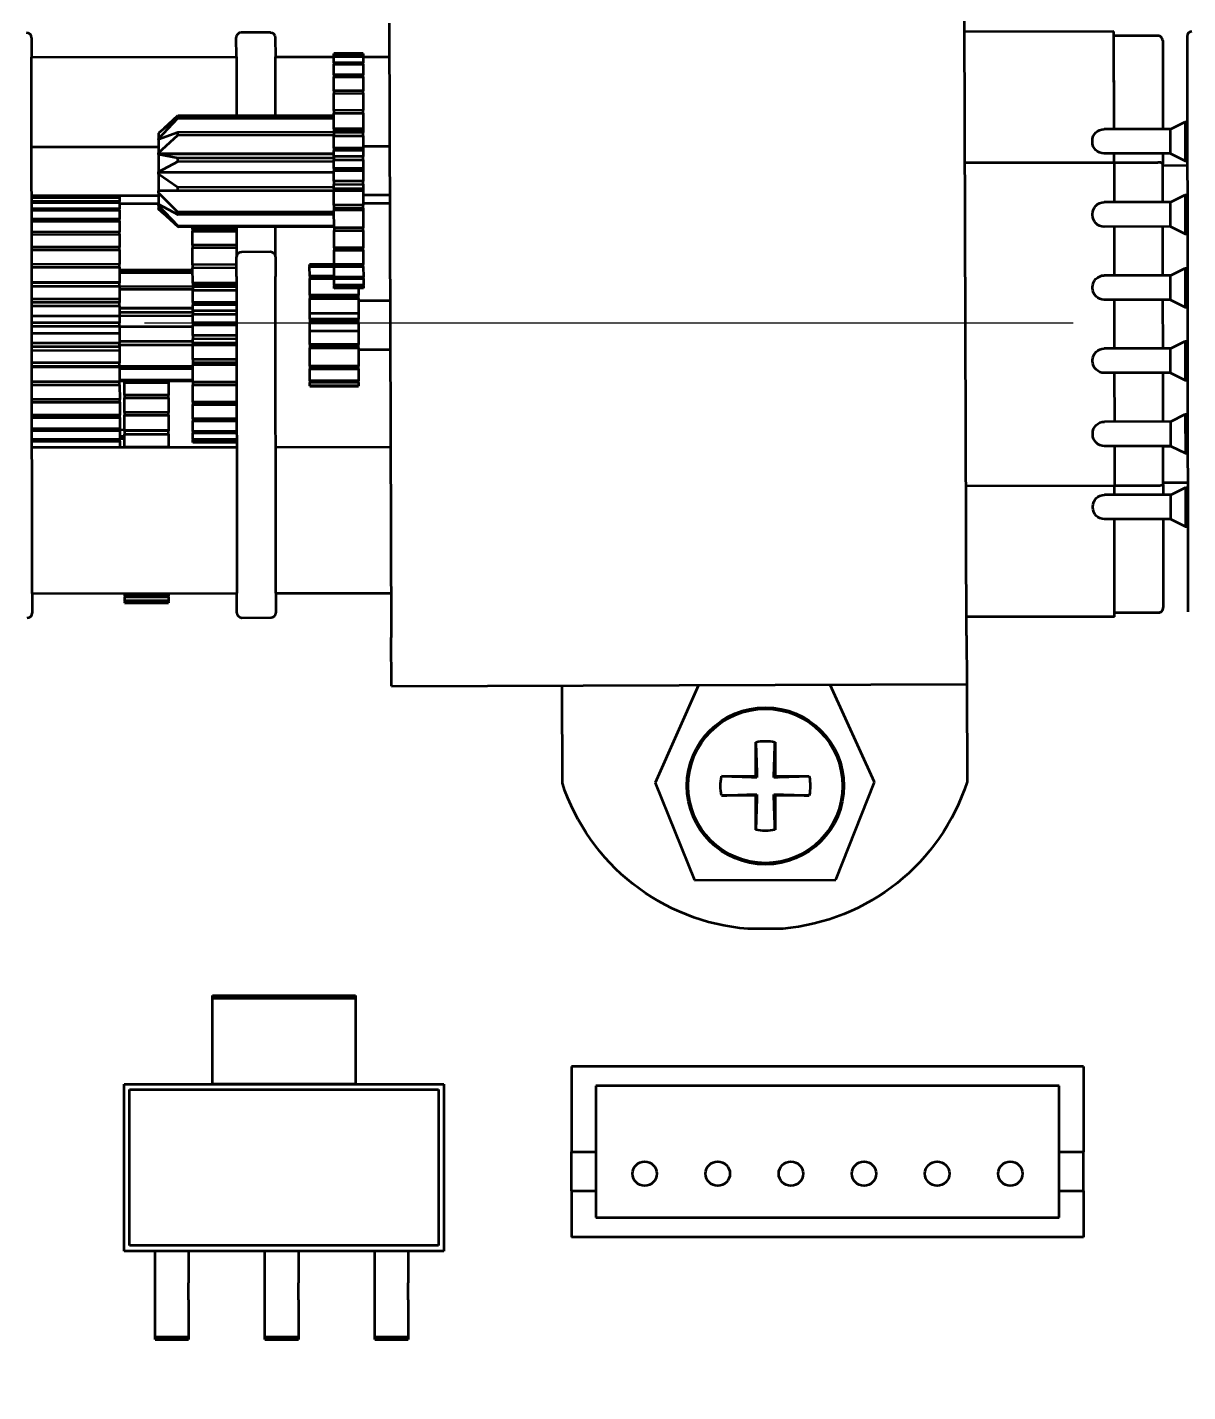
# Model space of a CAD drawing. Header units: millimetres. Extents: x -3633 to 871, y -630 to 261.
# Drawn here: x -885.94 to -862.14, y -479.02 to -451.04 of the extents above; entities that cross this region are included whole.
import ezdxf

# ---------------------------------------------------------------- set-up
doc = ezdxf.new("R2010")
doc.units = ezdxf.units.MM
doc.linetypes.add('CENTER2', pattern=[28.575, 19.05, -3.175, 3.175, -3.175])
for name, color, linetype, lineweight in [('Sheet', 7, 'Continuous', 30), ('Размерные линии', 7, 'Continuous', 15), ('Сплошная толстая основная', 7, 'Continuous', 70), ('Сплошная тонкая', 7, 'Continuous', 20), ('Штриховка', 7, 'Continuous', 9)]:
    doc.layers.add(name, color=color, linetype=linetype, lineweight=lineweight)
doc.styles.add('Main', font='isocpeur.ttf', dxfattribs={"height": 3})
doc.dimstyles.new('ISO-25', dxfattribs={"dimtxt": 3, "dimasz": 4, "dimexe": 1.25, "dimexo": 0.625, "dimtad": 1, "dimtoh": 1, "dimtxsty": 'Main', "dimcen": 2.5, "dimadec": 0, "dimazin": 0, "dimtfac": 1, "dimtmove": 0, "dimatfit": 3, "dimfxl": 1, "dimarcsym": 0})

# ---------------------------------------------------------------- blocks, each defined once
blk = doc.blocks.new('*D117')
at = {"layer": 'Defpoints', "color": 0, "transparency": 16777216}
for p in [(-796.987, -373.953), (-909.987, -457.098), (-796.987, -457.098)]:
    blk.add_point(p, dxfattribs=at)
at = {"layer": 'Размерные линии', "color": 0, "lineweight": -2, "transparency": 16777216}
for p, q in [((-909.987, -456.473), (-909.987, -372.703)), ((-796.987, -456.473), (-796.987, -372.703)), ((-905.987, -373.953), (-800.987, -373.953))]:
    blk.add_line(p, q, dxfattribs=at)
at = {"layer": 'Размерные линии', "color": 0, "transparency": 16777216}
for points in [[(-905.987, -373.286), (-905.987, -374.62), (-909.987, -373.953)], [(-800.987, -373.286), (-800.987, -374.62), (-796.987, -373.953)]]:
    blk.add_solid(points, dxfattribs=at)
at = {"layer": 'Размерные линии', "color": 0, "transparency": 16777216, "insert": (-853.015, -371.828), "char_height": 3, "attachment_point": 5, "style": 'Main'}
blk.add_mtext('%%C116{\\H0.7x;\\S*^ ;}', dxfattribs=at)
blk = doc.blocks.new('*D118')
at = {"layer": 'Defpoints', "color": 0, "transparency": 16777216}
for p in [(-855.113, -461.014), (-868.818, -505.039)]:
    blk.add_point(p, dxfattribs=at)
at = {"layer": 'Размерные линии', "color": 0, "lineweight": -2, "transparency": 16777216}
for p, q in [((-855.113, -461.014), (-868.818, -505.039)), ((-872.849, -517.989), (-870.007, -508.858)), ((-879.876, -517.989), (-872.849, -517.989))]:
    blk.add_line(p, q, dxfattribs=at)
at = {"layer": 'Размерные линии', "color": 0, "transparency": 16777216}
blk.add_solid([(-870.644, -508.66), (-869.371, -509.057), (-868.818, -505.039)], dxfattribs=at)
at = {"layer": 'Размерные линии', "color": 0, "transparency": 16777216, "insert": (-876.876, -515.864), "char_height": 3, "attachment_point": 5, "style": 'Main'}
blk.add_mtext('R50', dxfattribs=at)
blk = doc.blocks.new('*D119')
at = {"layer": 'Defpoints', "color": 0, "transparency": 16777216}
for p in [(-798.487, -381.737), (-908.487, -457.098), (-798.487, -457.098)]:
    blk.add_point(p, dxfattribs=at)
at = {"layer": 'Размерные линии', "color": 0, "lineweight": -2, "transparency": 16777216}
for p, q in [((-908.487, -456.473), (-908.487, -380.487)), ((-798.487, -456.473), (-798.487, -380.487)), ((-904.487, -381.737), (-802.487, -381.737))]:
    blk.add_line(p, q, dxfattribs=at)
at = {"layer": 'Размерные линии', "color": 0, "transparency": 16777216}
for points in [[(-904.487, -381.07), (-904.487, -382.404), (-908.487, -381.737)], [(-802.487, -381.07), (-802.487, -382.404), (-798.487, -381.737)]]:
    blk.add_solid(points, dxfattribs=at)
at = {"layer": 'Размерные линии', "color": 0, "transparency": 16777216, "insert": (-852.743, -379.612), "char_height": 3, "attachment_point": 5, "style": 'Main'}
blk.add_mtext('%%C112{\\A1;\\H0.7x;\\S*^ ;}', dxfattribs=at)
blk = doc.blocks.new('*D129')
at = {"layer": 'Defpoints', "color": 0, "transparency": 16777216}
for p in [(-903.587, -457.098), (-853.487, -457.098), (-916.299, -473.929), (-888.913, -492.525)]:
    blk.add_point(p, dxfattribs=at)
at = {"layer": 'Размерные линии', "color": 0, "lineweight": -2, "transparency": 16777216}
for p, q in [((-904.212, -457.098), (-919.765, -457.098)), ((-889.355, -492.966), (-900.353, -503.964))]:
    blk.add_line(p, q, dxfattribs=at)
blk.add_arc((-853.487, -457.098), 65.029, 183.52489, 221.47511, dxfattribs=at)
at = {"layer": 'Размерные линии', "color": 0, "transparency": 16777216}
for points in [[(-919.059, -461.116), (-917.726, -461.075), (-918.515, -457.098)], [(-901.723, -499.709), (-902.695, -500.623), (-899.469, -503.08)]]:
    blk.add_solid(points, dxfattribs=at)
at = {"layer": 'Размерные линии', "color": 0, "transparency": 16777216, "insert": (-911.602, -481.17), "char_height": 3, "attachment_point": 5, "rotation": 292.5, "style": 'Main'}
blk.add_mtext('45°', dxfattribs=at)

msp = doc.modelspace()

# ---------------------------------------------------------------- hatches: boundary and pattern name
at = {"layer": 'Штриховка'}
h = msp.add_hatch(dxfattribs=at)
h.set_pattern_fill('ANSI37', color=256, scale=0.5, angle=450)
h.set_pattern_definition([(135, (594.5746, -391.137), (-1.122532, -1.122532), []), (225, (594.5746, -391.137), (1.122532, -1.122532), [])])
h.paths.add_polyline_path([(-796.987, -457.098, 1), (-909.987, -457.098, 1)])
h.paths.add_polyline_path([(-908.487, -457.098, -1), (-798.487, -457.098, -1)], flags=16)

# ---------------------------------------------------------------- linework, layer by layer
at = {"layer": 'Sheet', "lineweight": 35, "ltscale": 1.31579}
for p, q in [((-878.518, -450.95), (-878.477, -463.55)), ((-866.677, -463.512), (-866.718, -450.912)), ((-885.855, -451.251), (-885.854, -451.651)), ((-881.654, -451.646), (-881.655, -451.246)), ((-880.955, -451.145), (-881.555, -451.146)), ((-880.855, -451.245), (-880.854, -451.645)), ((-863.655, -451.126), (-866.718, -451.129)), ((-863.653, -453.126), (-863.655, -451.126)), ((-862.755, -451.209), (-863.655, -451.21)), ((-863.653, -453.126), (-863.655, -451.21)), ((-862.655, -451.31), (-862.653, -453.125)), ((-862.155, -451.224), (-862.142, -463.024)), ((-885.854, -451.651), (-881.654, -451.646)), ((-885.842, -462.651), (-885.854, -451.651)), ((-881.654, -451.646), (-881.653, -452.847)), ((-880.854, -451.645), (-879.654, -451.644)), ((-880.853, -452.846), (-880.854, -451.645)), ((-879.654, -451.576), (-879.654, -451.579)), ((-879.054, -451.576), (-879.654, -451.576)), ((-879.654, -451.579), (-879.054, -451.578)), ((-879.654, -451.619), (-879.654, -451.579)), ((-879.654, -451.619), (-879.654, -451.636)), ((-879.054, -451.619), (-879.654, -451.619)), ((-879.654, -451.636), (-879.054, -451.635)), ((-879.654, -451.766), (-879.654, -451.636)), ((-879.054, -451.578), (-879.054, -451.576)), ((-879.054, -451.578), (-879.054, -451.619)), ((-879.054, -451.635), (-879.054, -451.619)), ((-879.054, -451.635), (-879.054, -451.765)), ((-879.054, -451.643), (-878.516, -451.643)), ((-879.054, -451.765), (-879.654, -451.766)), ((-879.654, -451.766), (-879.654, -451.796)), ((-879.654, -451.796), (-879.054, -451.795)), ((-879.654, -452.009), (-879.654, -451.796)), ((-879.054, -451.795), (-879.054, -451.765)), ((-879.054, -451.795), (-879.054, -452.009)), ((-879.654, -452.009), (-879.654, -452.052)), ((-879.054, -452.009), (-879.654, -452.009)), ((-879.654, -452.052), (-879.054, -452.051)), ((-879.654, -452.339), (-879.654, -452.052)), ((-879.054, -452.051), (-879.054, -452.009)), ((-879.054, -452.051), (-879.054, -452.339)), ((-879.654, -452.339), (-879.654, -452.392)), ((-879.054, -452.339), (-879.654, -452.339)), ((-879.654, -452.392), (-879.054, -452.391)), ((-879.653, -452.741), (-879.654, -452.392)), ((-879.054, -452.391), (-879.054, -452.339)), ((-879.054, -452.391), (-879.053, -452.74)), ((-879.053, -452.74), (-879.653, -452.741)), ((-879.653, -452.741), (-879.653, -452.801)), ((-879.053, -452.801), (-879.053, -452.74)), ((-882.853, -452.879), (-883.253, -453.205)), ((-883.252, -453.328), (-882.853, -452.902)), ((-883.134, -453.108), (-882.853, -452.849)), ((-882.853, -452.849), (-879.653, -452.845)), ((-879.653, -452.875), (-882.853, -452.879)), ((-882.853, -452.902), (-882.853, -452.879)), ((-882.853, -452.902), (-879.653, -452.898)), ((-879.653, -453.122), (-879.653, -452.801)), ((-879.653, -452.801), (-879.053, -452.801)), ((-879.053, -452.801), (-879.053, -453.122)), ((-862.497, -453.125), (-862.197, -452.974)), ((-862.197, -452.974), (-862.196, -453.774)), ((-862.197, -452.974), (-862.153, -452.974)), ((-883.253, -453.205), (-883.252, -453.328)), ((-882.853, -453.194), (-883.252, -453.34)), ((-883.252, -453.615), (-882.853, -453.246)), ((-883.252, -453.34), (-883.252, -453.328)), ((-879.653, -453.19), (-882.853, -453.194)), ((-882.853, -453.246), (-882.853, -453.194)), ((-882.853, -453.246), (-879.653, -453.243)), ((-879.653, -453.122), (-879.653, -453.165)), ((-879.053, -453.122), (-879.653, -453.122)), ((-879.653, -453.197), (-879.653, -453.165)), ((-879.053, -453.165), (-879.653, -453.165)), ((-879.053, -453.196), (-879.653, -453.197)), ((-879.653, -453.197), (-879.653, -453.262)), ((-879.652, -453.516), (-879.653, -453.262)), ((-879.653, -453.262), (-879.053, -453.262)), ((-879.053, -453.122), (-879.053, -453.165)), ((-879.053, -453.165), (-879.053, -453.196)), ((-879.053, -453.262), (-879.053, -453.196)), ((-879.053, -453.262), (-879.052, -453.516)), ((-862.497, -453.125), (-863.857, -453.126)), ((-862.497, -453.625), (-862.497, -453.125)), ((-885.852, -453.49), (-883.252, -453.488)), ((-883.252, -453.34), (-883.252, -453.615)), ((-879.652, -453.516), (-879.652, -453.562)), ((-879.052, -453.516), (-879.652, -453.516)), ((-879.652, -453.687), (-879.652, -453.562)), ((-879.052, -453.562), (-879.652, -453.562)), ((-878.51, -453.482), (-879.052, -453.483)), ((-879.052, -453.516), (-879.052, -453.562)), ((-879.052, -453.562), (-879.052, -453.686)), ((-864.097, -453.386), (-864.097, -453.366)), ((-883.252, -453.635), (-883.252, -453.615)), ((-879.652, -453.631), (-883.252, -453.635)), ((-883.252, -453.635), (-883.252, -453.64)), ((-879.652, -453.636), (-883.252, -453.64)), ((-883.252, -453.648), (-883.252, -453.64)), ((-882.852, -453.721), (-883.252, -453.648)), ((-883.252, -453.648), (-883.252, -454.002)), ((-883.252, -454.002), (-882.852, -453.789)), ((-879.652, -453.718), (-882.852, -453.721)), ((-882.852, -453.789), (-882.852, -453.721)), ((-882.852, -453.789), (-879.652, -453.785)), ((-879.052, -453.686), (-879.652, -453.687)), ((-879.652, -453.687), (-879.652, -453.755)), ((-879.652, -453.931), (-879.652, -453.755)), ((-879.652, -453.755), (-879.052, -453.755)), ((-879.052, -453.755), (-879.052, -453.686)), ((-879.052, -453.755), (-879.052, -453.93)), ((-866.709, -453.813), (-863.652, -453.809)), ((-862.497, -453.625), (-863.857, -453.626)), ((-863.652, -453.809), (-863.652, -453.626)), ((-863.652, -453.809), (-863.652, -453.626)), ((-863.652, -453.809), (-862.752, -453.808)), ((-863.652, -453.809), (-863.651, -454.626)), ((-863.652, -453.809), (-863.651, -454.626)), ((-862.652, -453.625), (-862.652, -453.838)), ((-862.651, -454.625), (-862.652, -453.838)), ((-862.152, -453.874), (-862.652, -453.875)), ((-862.497, -453.625), (-862.196, -453.774)), ((-862.196, -453.774), (-862.152, -453.774)), ((-883.252, -454.014), (-883.252, -454.002)), ((-879.652, -454.01), (-883.252, -454.014)), ((-883.252, -454.014), (-883.252, -454.019)), ((-879.652, -454.015), (-883.252, -454.019)), ((-883.252, -454.047), (-883.252, -454.019)), ((-882.851, -454.32), (-883.252, -454.047)), ((-883.252, -454.047), (-883.251, -454.385)), ((-879.052, -453.93), (-879.652, -453.931)), ((-879.652, -453.931), (-879.652, -453.978)), ((-879.651, -454.19), (-879.652, -453.978)), ((-879.052, -453.978), (-879.652, -453.978)), ((-879.052, -453.93), (-879.052, -453.978)), ((-879.052, -453.978), (-879.051, -454.19)), ((-883.251, -454.385), (-882.851, -454.385)), ((-883.251, -454.385), (-883.251, -454.39)), ((-879.651, -454.386), (-883.251, -454.39)), ((-883.251, -454.43), (-883.251, -454.39)), ((-882.851, -454.83), (-883.251, -454.43)), ((-883.251, -454.43), (-883.251, -454.662)), ((-879.651, -454.317), (-882.851, -454.32)), ((-882.851, -454.385), (-882.851, -454.32)), ((-882.851, -454.385), (-879.651, -454.381)), ((-879.651, -454.19), (-879.651, -454.258)), ((-879.051, -454.19), (-879.651, -454.19)), ((-879.651, -454.258), (-879.051, -454.257)), ((-879.651, -454.348), (-879.651, -454.258)), ((-879.051, -454.347), (-879.651, -454.348)), ((-879.651, -454.348), (-879.651, -454.394)), ((-879.051, -454.393), (-879.651, -454.394)), ((-879.651, -454.684), (-879.651, -454.394)), ((-879.051, -454.257), (-879.051, -454.19)), ((-879.051, -454.257), (-879.051, -454.347)), ((-879.051, -454.347), (-879.051, -454.393)), ((-879.051, -454.393), (-879.051, -454.684)), ((-885.851, -454.49), (-883.251, -454.488)), ((-885.851, -454.496), (-884.051, -454.494)), ((-884.051, -454.52), (-885.851, -454.522)), ((-885.851, -454.531), (-884.051, -454.529)), ((-884.051, -454.609), (-885.851, -454.611)), ((-885.851, -454.631), (-884.051, -454.629)), ((-884.051, -454.494), (-884.051, -454.52)), ((-884.051, -454.529), (-884.051, -454.52)), ((-884.051, -454.529), (-884.051, -454.609)), ((-884.051, -454.629), (-884.051, -454.609)), ((-884.051, -454.629), (-884.051, -454.76)), ((-884.051, -454.649), (-883.251, -454.648)), ((-883.251, -454.662), (-882.851, -454.874)), ((-883.251, -454.695), (-883.251, -454.662)), ((-882.85, -455.114), (-883.251, -454.695)), ((-883.251, -454.695), (-883.251, -454.757)), ((-879.651, -454.684), (-879.651, -454.749)), ((-879.051, -454.684), (-879.651, -454.684)), ((-878.507, -454.482), (-879.051, -454.483)), ((-879.051, -454.643), (-878.506, -454.643)), ((-879.051, -454.748), (-879.051, -454.684)), ((-862.495, -454.625), (-863.855, -454.626)), ((-862.495, -454.625), (-862.196, -454.474)), ((-862.495, -455.125), (-862.495, -454.625)), ((-862.196, -454.474), (-862.195, -455.274)), ((-862.196, -454.474), (-862.151, -454.474)), ((-884.051, -454.76), (-885.851, -454.762)), ((-885.851, -454.792), (-884.051, -454.79)), ((-884.051, -454.971), (-885.851, -454.973)), ((-885.851, -455.012), (-884.051, -455.01)), ((-884.051, -454.79), (-884.051, -454.76)), ((-884.051, -454.79), (-884.051, -454.971)), ((-884.051, -455.01), (-884.051, -454.971)), ((-884.051, -455.01), (-884.05, -455.235)), ((-883.251, -454.757), (-882.85, -455.126)), ((-883.251, -454.77), (-883.251, -454.757)), ((-883.132, -454.867), (-883.251, -454.77)), ((-879.651, -454.826), (-882.851, -454.83)), ((-882.851, -454.874), (-882.851, -454.83)), ((-882.851, -454.874), (-879.651, -454.87)), ((-879.651, -454.749), (-879.051, -454.748)), ((-879.651, -454.749), (-879.651, -454.792)), ((-879.051, -454.791), (-879.651, -454.792)), ((-879.65, -455.148), (-879.651, -454.792)), ((-879.051, -454.748), (-879.051, -454.791)), ((-879.051, -454.791), (-879.05, -455.147)), ((-864.095, -454.886), (-864.095, -454.866)), ((-884.05, -455.235), (-885.85, -455.237)), ((-885.85, -455.285), (-884.05, -455.283)), ((-884.05, -455.283), (-884.05, -455.235)), ((-884.05, -455.283), (-884.05, -455.546)), ((-879.65, -455.11), (-882.85, -455.114)), ((-882.85, -455.126), (-882.85, -455.114)), ((-882.85, -455.126), (-879.65, -455.122)), ((-882.55, -455.175), (-882.55, -455.125)), ((-881.65, -455.174), (-882.55, -455.175)), ((-882.55, -455.175), (-882.55, -455.217)), ((-882.55, -455.217), (-881.65, -455.216)), ((-882.55, -455.505), (-882.55, -455.217)), ((-881.65, -455.124), (-881.65, -455.174)), ((-881.65, -455.174), (-881.65, -455.216)), ((-881.65, -455.216), (-881.65, -455.504)), ((-880.85, -455.145), (-880.85, -455.123)), ((-880.85, -455.745), (-880.85, -455.145)), ((-879.05, -455.147), (-879.65, -455.148)), ((-879.65, -455.148), (-879.65, -455.206)), ((-879.65, -455.206), (-879.05, -455.205)), ((-879.65, -455.561), (-879.65, -455.206)), ((-879.05, -455.205), (-879.05, -455.147)), ((-879.05, -455.205), (-879.05, -455.56)), ((-862.495, -455.125), (-863.855, -455.126)), ((-863.65, -455.126), (-863.649, -456.126)), ((-863.65, -455.126), (-863.649, -456.126)), ((-862.649, -456.125), (-862.65, -455.125)), ((-862.495, -455.125), (-862.195, -455.274)), ((-862.195, -455.274), (-862.15, -455.274)), ((-884.05, -455.546), (-885.85, -455.548)), ((-884.05, -455.601), (-884.05, -455.546)), ((-881.65, -455.504), (-882.55, -455.505)), ((-882.55, -455.505), (-882.55, -455.557)), ((-882.55, -455.557), (-881.65, -455.556)), ((-882.55, -455.906), (-882.55, -455.557)), ((-881.65, -455.504), (-881.65, -455.556)), ((-881.65, -455.556), (-881.65, -455.746)), ((-879.05, -455.56), (-879.65, -455.561)), ((-879.65, -455.561), (-879.65, -455.61)), ((-879.05, -455.609), (-879.05, -455.56)), ((-885.85, -455.603), (-884.05, -455.601)), ((-884.05, -455.601), (-884.05, -455.897)), ((-881.649, -456.146), (-881.65, -455.746)), ((-880.95, -455.645), (-881.55, -455.646)), ((-880.85, -455.745), (-880.849, -456.145)), ((-879.65, -455.61), (-879.05, -455.609)), ((-879.65, -455.905), (-879.65, -455.61)), ((-879.05, -455.609), (-879.05, -455.904)), ((-884.05, -455.897), (-885.85, -455.899)), ((-885.85, -455.96), (-884.05, -455.958)), ((-884.05, -455.958), (-884.05, -455.897)), ((-884.05, -455.958), (-884.049, -456.272)), ((-884.049, -456.012), (-882.549, -456.011)), ((-882.549, -456.041), (-884.049, -456.042)), ((-884.049, -456.066), (-882.549, -456.064)), ((-881.65, -455.905), (-882.55, -455.906)), ((-882.55, -455.906), (-882.55, -455.967)), ((-882.55, -455.967), (-881.65, -455.966)), ((-882.549, -456.288), (-882.55, -455.967)), ((-880.15, -455.902), (-880.15, -455.909)), ((-879.65, -455.902), (-880.15, -455.902)), ((-880.15, -455.921), (-880.15, -455.909)), ((-880.15, -455.909), (-879.65, -455.909)), ((-880.15, -455.921), (-880.15, -455.933)), ((-880.15, -455.921), (-879.65, -455.921)), ((-879.65, -455.932), (-880.15, -455.933)), ((-880.15, -455.933), (-880.15, -455.945)), ((-880.149, -456.142), (-880.15, -455.945)), ((-880.15, -455.945), (-879.65, -455.945)), ((-879.05, -455.904), (-879.65, -455.905)), ((-879.65, -455.905), (-879.65, -455.943)), ((-879.65, -455.943), (-879.05, -455.942)), ((-879.649, -456.164), (-879.65, -455.943)), ((-879.05, -455.942), (-879.05, -455.904)), ((-879.05, -455.942), (-879.049, -456.164)), ((-862.494, -456.125), (-863.854, -456.126)), ((-862.494, -456.125), (-862.194, -455.974)), ((-862.493, -456.625), (-862.494, -456.125)), ((-862.194, -455.974), (-862.193, -456.774)), ((-862.194, -455.974), (-862.149, -455.974)), ((-884.049, -456.272), (-885.849, -456.274)), ((-884.049, -456.279), (-885.849, -456.281)), ((-885.849, -456.346), (-884.049, -456.344)), ((-884.049, -456.272), (-884.049, -456.279)), ((-884.049, -456.344), (-884.049, -456.279)), ((-884.049, -456.344), (-884.049, -456.61)), ((-882.549, -456.356), (-884.049, -456.357)), ((-884.049, -456.41), (-882.549, -456.408)), ((-881.649, -456.287), (-882.549, -456.288)), ((-882.549, -456.288), (-882.549, -456.331)), ((-881.649, -456.33), (-882.549, -456.331)), ((-882.549, -456.362), (-882.549, -456.331)), ((-881.649, -456.361), (-882.549, -456.362)), ((-882.549, -456.362), (-882.549, -456.428)), ((-881.649, -456.146), (-881.642, -462.646)), ((-880.842, -462.645), (-880.849, -456.145)), ((-880.149, -456.142), (-880.149, -456.143)), ((-879.649, -456.142), (-880.149, -456.142)), ((-880.149, -456.143), (-880.149, -456.173)), ((-880.149, -456.143), (-879.649, -456.143)), ((-879.649, -456.172), (-880.149, -456.173)), ((-880.149, -456.173), (-880.149, -456.189)), ((-880.149, -456.189), (-879.649, -456.188)), ((-880.149, -456.531), (-880.149, -456.189)), ((-879.649, -456.164), (-879.649, -456.19)), ((-879.049, -456.164), (-879.649, -456.164)), ((-879.649, -456.19), (-879.049, -456.189)), ((-879.649, -456.329), (-879.649, -456.19)), ((-879.049, -456.328), (-879.649, -456.329)), ((-879.649, -456.329), (-879.649, -456.341)), ((-879.649, -456.341), (-879.049, -456.34)), ((-879.649, -456.391), (-879.649, -456.341)), ((-879.049, -456.39), (-879.649, -456.391)), ((-879.149, -456.39), (-879.149, -456.53)), ((-879.049, -456.189), (-879.049, -456.164)), ((-879.049, -456.189), (-879.049, -456.328)), ((-879.049, -456.34), (-879.049, -456.328)), ((-879.049, -456.34), (-879.049, -456.39)), ((-864.093, -456.386), (-864.093, -456.366)), ((-884.049, -456.61), (-885.849, -456.612)), ((-884.049, -456.682), (-885.849, -456.684)), ((-884.049, -456.61), (-884.049, -456.682)), ((-884.049, -456.75), (-884.049, -456.682)), ((-882.549, -456.428), (-881.649, -456.427)), ((-882.549, -456.682), (-882.549, -456.428)), ((-881.649, -456.681), (-882.549, -456.682)), ((-882.549, -456.682), (-882.549, -456.728)), ((-879.149, -456.53), (-880.149, -456.531)), ((-880.149, -456.531), (-880.149, -456.538)), ((-880.149, -456.538), (-879.149, -456.537)), ((-880.149, -456.538), (-880.149, -456.581)), ((-879.149, -456.58), (-880.149, -456.581)), ((-880.149, -456.581), (-880.149, -456.597)), ((-880.149, -456.597), (-879.149, -456.596)), ((-880.148, -456.91), (-880.149, -456.597)), ((-879.149, -456.537), (-879.149, -456.53)), ((-879.149, -456.58), (-879.149, -456.537)), ((-879.149, -456.596), (-879.149, -456.58)), ((-879.149, -456.596), (-879.148, -456.909)), ((-879.149, -456.643), (-878.5, -456.643)), ((-862.493, -456.625), (-863.853, -456.626)), ((-863.649, -456.626), (-863.648, -457.626)), ((-863.649, -456.626), (-863.648, -457.626)), ((-862.648, -457.625), (-862.649, -456.625)), ((-862.493, -456.625), (-862.193, -456.774)), ((-885.849, -456.752), (-884.049, -456.75)), ((-884.048, -456.961), (-885.848, -456.963)), ((-884.049, -456.75), (-884.048, -456.961)), ((-882.549, -456.797), (-884.049, -456.799)), ((-882.549, -456.802), (-884.049, -456.804)), ((-882.548, -456.883), (-884.048, -456.885)), ((-884.048, -456.952), (-882.548, -456.951)), ((-884.048, -456.961), (-884.048, -457.097)), ((-881.649, -456.727), (-882.549, -456.728)), ((-882.549, -456.853), (-882.549, -456.728)), ((-881.649, -456.852), (-882.549, -456.853)), ((-882.549, -456.853), (-882.548, -456.921)), ((-882.548, -456.921), (-881.648, -456.92)), ((-882.548, -457.097), (-882.548, -456.921)), ((-879.148, -456.909), (-880.148, -456.91)), ((-880.148, -457.025), (-880.148, -456.91)), ((-879.148, -456.909), (-879.148, -457.024)), ((-862.193, -456.774), (-862.149, -456.774)), ((-884.048, -457.097), (-885.848, -457.099)), ((-885.848, -457.167), (-884.048, -457.165)), ((-884.048, -457.165), (-884.048, -457.097)), ((-884.048, -457.165), (-884.048, -457.317)), ((-882.548, -457.175), (-884.048, -457.177)), ((-882.548, -457.181), (-884.048, -457.183)), ((-881.648, -457.096), (-882.548, -457.097)), ((-882.548, -457.097), (-882.548, -457.144)), ((-881.648, -457.143), (-882.548, -457.144)), ((-882.548, -457.356), (-882.548, -457.144)), ((-879.148, -457.024), (-880.148, -457.025)), ((-880.148, -457.025), (-880.148, -457.038)), ((-880.148, -457.038), (-879.148, -457.037)), ((-880.148, -457.038), (-880.148, -457.086)), ((-879.148, -457.085), (-880.148, -457.086)), ((-880.148, -457.086), (-880.148, -457.101)), ((-880.148, -457.101), (-879.148, -457.099)), ((-880.148, -457.272), (-880.148, -457.101)), ((-879.148, -457.037), (-879.148, -457.024)), ((-879.148, -457.085), (-879.148, -457.037)), ((-879.148, -457.099), (-879.148, -457.085)), ((-879.148, -457.099), (-879.148, -457.271)), ((-884.048, -457.317), (-885.848, -457.319)), ((-884.048, -457.513), (-885.848, -457.515)), ((-884.048, -457.317), (-884.048, -457.513)), ((-882.548, -457.482), (-884.048, -457.484)), ((-884.048, -457.581), (-884.048, -457.513)), ((-881.648, -457.355), (-882.548, -457.356)), ((-882.548, -457.356), (-882.548, -457.424)), ((-882.548, -457.424), (-881.648, -457.423)), ((-882.548, -457.513), (-882.548, -457.424)), ((-881.648, -457.512), (-882.548, -457.513)), ((-882.548, -457.513), (-882.548, -457.56)), ((-879.148, -457.271), (-880.148, -457.272)), ((-880.148, -457.541), (-880.148, -457.272)), ((-879.148, -457.271), (-879.148, -457.54)), ((-862.492, -457.625), (-862.192, -457.474)), ((-862.192, -457.474), (-862.191, -458.274)), ((-862.192, -457.474), (-862.148, -457.474)), ((-885.848, -457.583), (-884.048, -457.581)), ((-884.048, -457.669), (-885.848, -457.671)), ((-884.048, -457.548), (-882.548, -457.547)), ((-882.548, -457.551), (-884.048, -457.553)), ((-884.048, -457.581), (-884.048, -457.669)), ((-884.048, -457.669), (-884.047, -457.92)), ((-881.648, -457.559), (-882.548, -457.56)), ((-882.547, -457.85), (-882.548, -457.56)), ((-879.148, -457.54), (-880.148, -457.541)), ((-880.148, -457.541), (-880.148, -457.556)), ((-880.148, -457.556), (-879.148, -457.555)), ((-880.148, -457.556), (-880.148, -457.602)), ((-879.148, -457.601), (-880.148, -457.602)), ((-880.148, -457.602), (-880.148, -457.611)), ((-880.148, -457.611), (-879.148, -457.61)), ((-880.147, -457.987), (-880.148, -457.611)), ((-879.148, -457.555), (-879.148, -457.54)), ((-879.148, -457.601), (-879.148, -457.555)), ((-879.148, -457.61), (-879.148, -457.601)), ((-879.148, -457.61), (-879.147, -457.986)), ((-879.148, -457.643), (-878.496, -457.643)), ((-862.492, -457.625), (-863.852, -457.626)), ((-862.492, -458.125), (-862.492, -457.625)), ((-884.047, -457.92), (-885.847, -457.922)), ((-885.847, -457.987), (-884.047, -457.985)), ((-884.047, -458.008), (-885.847, -458.01)), ((-884.047, -457.985), (-884.047, -457.92)), ((-884.047, -457.985), (-884.047, -458.008)), ((-882.547, -457.992), (-884.047, -457.994)), ((-884.047, -458.008), (-884.047, -458.308)), ((-884.047, -458.038), (-882.547, -458.036)), ((-881.647, -457.849), (-882.547, -457.85)), ((-882.547, -457.85), (-882.547, -457.914)), ((-882.547, -457.914), (-881.647, -457.913)), ((-882.547, -457.914), (-882.547, -457.958)), ((-881.647, -457.957), (-882.547, -457.958)), ((-882.547, -458.314), (-882.547, -457.958)), ((-879.147, -457.986), (-880.147, -457.987)), ((-880.147, -457.987), (-880.147, -458.004)), ((-880.147, -458.004), (-879.147, -458.002)), ((-880.147, -458.004), (-880.147, -458.038)), ((-879.147, -458.037), (-880.147, -458.038)), ((-880.147, -458.038), (-880.147, -458.041)), ((-880.147, -458.041), (-879.147, -458.04)), ((-880.147, -458.288), (-880.147, -458.041)), ((-879.147, -458.002), (-879.147, -457.986)), ((-879.147, -458.037), (-879.147, -458.002)), ((-879.147, -458.04), (-879.147, -458.037)), ((-879.147, -458.04), (-879.147, -458.287)), ((-864.092, -457.886), (-864.092, -457.866)), ((-884.047, -458.308), (-885.847, -458.31)), ((-885.847, -458.372), (-884.047, -458.37)), ((-882.547, -458.276), (-884.047, -458.277)), ((-884.047, -458.289), (-882.547, -458.288)), ((-884.047, -458.37), (-884.047, -458.308)), ((-884.047, -458.37), (-884.046, -458.668)), ((-883.947, -458.289), (-883.947, -458.32)), ((-883.947, -458.32), (-883.047, -458.319)), ((-883.947, -458.584), (-883.947, -458.32)), ((-883.047, -458.319), (-883.047, -458.288)), ((-883.047, -458.319), (-883.047, -458.583)), ((-881.647, -458.313), (-882.547, -458.314)), ((-882.547, -458.314), (-882.547, -458.372)), ((-882.547, -458.372), (-881.647, -458.371)), ((-879.147, -458.287), (-880.147, -458.288)), ((-880.147, -458.288), (-880.147, -458.302)), ((-880.147, -458.302), (-879.147, -458.301)), ((-880.147, -458.302), (-880.147, -458.32)), ((-879.147, -458.319), (-880.147, -458.32)), ((-880.147, -458.391), (-880.147, -458.32)), ((-879.147, -458.301), (-879.147, -458.287)), ((-879.147, -458.319), (-879.147, -458.301)), ((-879.147, -458.319), (-879.147, -458.39)), ((-862.492, -458.125), (-863.851, -458.126)), ((-863.647, -458.126), (-863.646, -459.126)), ((-863.647, -458.126), (-863.646, -459.126)), ((-862.646, -459.125), (-862.647, -458.125)), ((-862.492, -458.125), (-862.191, -458.274)), ((-862.191, -458.274), (-862.147, -458.274)), ((-883.047, -458.583), (-883.947, -458.584)), ((-883.947, -458.584), (-883.947, -458.639)), ((-883.947, -458.639), (-883.047, -458.638)), ((-883.946, -458.935), (-883.947, -458.639)), ((-883.047, -458.638), (-883.047, -458.583)), ((-883.047, -458.638), (-883.046, -458.934)), ((-882.546, -458.726), (-882.547, -458.372)), ((-879.147, -458.39), (-880.147, -458.391)), ((-880.147, -458.391), (-880.147, -458.4)), ((-880.147, -458.4), (-879.147, -458.399)), ((-879.147, -458.399), (-879.147, -458.39)), ((-884.046, -458.668), (-885.846, -458.67)), ((-885.846, -458.726), (-884.046, -458.724)), ((-884.046, -458.724), (-884.046, -458.668)), ((-884.046, -458.724), (-884.046, -458.99)), ((-881.646, -458.725), (-882.546, -458.726)), ((-882.546, -458.726), (-882.546, -458.776)), ((-882.546, -458.776), (-881.646, -458.775)), ((-882.546, -459.07), (-882.546, -458.776)), ((-884.046, -458.99), (-885.846, -458.992)), ((-885.846, -459.042), (-884.046, -459.039)), ((-884.046, -459.039), (-884.046, -458.99)), ((-884.046, -459.039), (-884.046, -459.267)), ((-883.046, -458.934), (-883.946, -458.935)), ((-883.946, -458.935), (-883.946, -458.995)), ((-883.946, -458.995), (-883.046, -458.994)), ((-883.946, -459.309), (-883.946, -458.995)), ((-883.046, -458.994), (-883.046, -458.934)), ((-883.046, -458.994), (-883.046, -459.308)), ((-881.646, -459.069), (-882.546, -459.07)), ((-882.546, -459.07), (-882.546, -459.108)), ((-882.546, -459.108), (-881.646, -459.107)), ((-882.546, -459.33), (-882.546, -459.108)), ((-862.49, -459.125), (-863.85, -459.126)), ((-862.49, -459.125), (-862.191, -458.974)), ((-862.49, -459.625), (-862.49, -459.125)), ((-862.191, -458.974), (-862.19, -459.774)), ((-862.191, -458.974), (-862.146, -458.974)), ((-884.046, -459.267), (-885.846, -459.269)), ((-885.846, -459.311), (-884.046, -459.308)), ((-884.046, -459.308), (-884.046, -459.267)), ((-884.046, -459.29), (-883.946, -459.289)), ((-884.046, -459.308), (-884.046, -459.492)), ((-883.946, -459.429), (-884.046, -459.429)), ((-884.046, -459.468), (-883.946, -459.468)), ((-883.046, -459.308), (-883.946, -459.309)), ((-883.946, -459.317), (-883.946, -459.309)), ((-883.046, -459.316), (-883.946, -459.317)), ((-883.946, -459.317), (-883.946, -459.381)), ((-883.946, -459.381), (-883.046, -459.38)), ((-883.945, -459.647), (-883.946, -459.381)), ((-883.046, -459.308), (-883.046, -459.316)), ((-883.046, -459.38), (-883.046, -459.316)), ((-883.046, -459.38), (-883.045, -459.646)), ((-881.646, -459.329), (-882.546, -459.33)), ((-882.546, -459.33), (-882.546, -459.356)), ((-882.546, -459.356), (-881.646, -459.355)), ((-882.546, -459.494), (-882.546, -459.356)), ((-864.09, -459.386), (-864.09, -459.366)), ((-884.046, -459.492), (-885.846, -459.494)), ((-885.846, -459.526), (-884.046, -459.524)), ((-885.845, -459.651), (-881.645, -459.646)), ((-884.046, -459.524), (-884.046, -459.492)), ((-884.046, -459.524), (-884.045, -459.649)), ((-883.045, -459.646), (-883.945, -459.647)), ((-883.945, -459.649), (-883.945, -459.647)), ((-883.045, -459.646), (-883.045, -459.648)), ((-881.646, -459.493), (-882.546, -459.494)), ((-882.546, -459.494), (-882.546, -459.506)), ((-882.546, -459.506), (-881.646, -459.505)), ((-882.545, -459.556), (-882.546, -459.506)), ((-881.645, -459.555), (-882.545, -459.556)), ((-880.845, -459.645), (-878.49, -459.643)), ((-862.49, -459.625), (-863.85, -459.626)), ((-863.645, -459.626), (-863.644, -460.443)), ((-863.645, -459.626), (-863.644, -460.443)), ((-862.645, -460.411), (-862.645, -459.625)), ((-862.645, -459.625), (-862.49, -459.625)), ((-862.49, -459.625), (-862.19, -459.774)), ((-862.19, -459.774), (-862.145, -459.774)), ((-863.644, -460.443), (-866.687, -460.446)), ((-862.744, -460.442), (-863.644, -460.443)), ((-863.644, -460.626), (-863.644, -460.443)), ((-863.644, -460.626), (-863.644, -460.443)), ((-862.645, -460.375), (-862.145, -460.374)), ((-862.645, -460.411), (-862.644, -460.625)), ((-862.489, -460.625), (-862.189, -460.474)), ((-862.189, -460.474), (-862.188, -461.274)), ((-862.189, -460.474), (-862.144, -460.474)), ((-864.088, -460.886), (-864.088, -460.866)), ((-862.489, -460.625), (-863.849, -460.626)), ((-862.488, -461.125), (-862.489, -460.625)), ((-862.488, -461.125), (-863.848, -461.126)), ((-863.642, -463.042), (-863.644, -461.126)), ((-863.641, -463.126), (-863.644, -461.126)), ((-862.644, -461.125), (-862.642, -462.939)), ((-862.488, -461.125), (-862.188, -461.274)), ((-862.188, -461.274), (-862.144, -461.274)), ((-885.842, -462.651), (-881.642, -462.646)), ((-885.842, -462.651), (-885.842, -463.051)), ((-883.942, -462.697), (-883.942, -462.649)), ((-883.042, -462.696), (-883.942, -462.697)), ((-883.942, -462.697), (-883.942, -462.719)), ((-883.942, -462.719), (-883.042, -462.718)), ((-883.942, -462.803), (-883.942, -462.719)), ((-883.042, -462.802), (-883.942, -462.803)), ((-883.942, -462.803), (-883.942, -462.814)), ((-883.942, -462.814), (-883.042, -462.813)), ((-883.942, -462.844), (-883.942, -462.814)), ((-883.042, -462.843), (-883.942, -462.844)), ((-883.942, -462.844), (-883.942, -462.845)), ((-883.942, -462.845), (-883.042, -462.844)), ((-883.042, -462.648), (-883.042, -462.696)), ((-883.042, -462.718), (-883.042, -462.696)), ((-883.042, -462.718), (-883.042, -462.802)), ((-883.042, -462.813), (-883.042, -462.802)), ((-883.042, -462.813), (-883.042, -462.843)), ((-883.042, -462.844), (-883.042, -462.843)), ((-881.642, -463.046), (-881.642, -462.646)), ((-880.842, -462.645), (-878.48, -462.643)), ((-880.842, -462.645), (-880.842, -463.045)), ((-863.641, -463.126), (-866.678, -463.129)), ((-863.642, -463.042), (-862.742, -463.041)), ((-881.541, -463.146), (-880.941, -463.145)), ((-878.474, -464.55), (-878.477, -463.55)), ((-866.677, -463.512), (-866.674, -464.512)), ((-878.474, -464.55), (-866.674, -464.512)), ((-868.567, -466.518), (-869.474, -464.521)), ((-866.674, -464.512), (-866.667, -466.512)), ((-874.967, -466.539), (-874.974, -464.539)), ((-872.174, -464.53), (-873.067, -466.533)), ((-871, -466.399), (-871, -465.697)), ((-870.606, -465.697), (-870.606, -466.399)), ((-871.702, -466.399), (-871, -466.399)), ((-871, -466.399), (-870.977, -466.423)), ((-870.63, -466.423), (-870.606, -466.399)), ((-870.606, -466.399), (-869.904, -466.399)), ((-873.067, -466.533), (-872.26, -468.53)), ((-869.361, -468.521), (-868.567, -466.518)), ((-871, -466.793), (-871.702, -466.793)), ((-870.977, -466.769), (-871, -466.793)), ((-871, -467.495), (-871, -466.793)), ((-870.606, -466.793), (-870.63, -466.769)), ((-870.606, -466.793), (-870.606, -467.495)), ((-869.904, -466.793), (-870.606, -466.793)), ((-872.26, -468.53), (-869.361, -468.521)), ((-870.448, -469.524), (-871.166, -469.526)), ((-874.78, -472.348), (-874.78, -474.098)), ((-864.28, -472.348), (-874.78, -472.348)), ((-864.28, -472.348), (-864.28, -474.098)), ((-874.28, -472.748), (-874.28, -474.098)), ((-864.78, -472.748), (-874.28, -472.748)), ((-864.78, -474.098), (-864.78, -472.748)), ((-874.78, -474.898), (-874.78, -474.098)), ((-874.78, -474.098), (-874.28, -474.098)), ((-874.28, -474.098), (-874.28, -474.898)), ((-864.78, -474.898), (-864.78, -474.098)), ((-864.78, -474.098), (-864.28, -474.098)), ((-864.28, -474.898), (-864.28, -474.098)), ((-874.78, -474.898), (-874.28, -474.898)), ((-874.78, -474.898), (-874.78, -475.848)), ((-874.28, -474.898), (-874.28, -475.448)), ((-864.78, -475.448), (-864.78, -474.898)), ((-864.78, -474.898), (-864.28, -474.898)), ((-864.28, -474.898), (-864.28, -475.848)), ((-874.28, -475.448), (-864.78, -475.448)), ((-864.28, -475.848), (-874.78, -475.848))]:
    msp.add_line(p, q, dxfattribs=at)
at = {"layer": 'Sheet', "color": 0, "linetype": 'Continuous', "lineweight": 35}
for p, q in [((-882.145, -471.392), (-882.145, -470.897)), ((-882.145, -470.897), (-879.208, -470.897)), ((-882.145, -470.948), (-879.208, -470.948)), ((-879.208, -470.897), (-879.208, -471.392)), ((-882.145, -471.678), (-882.145, -471.392)), ((-879.208, -471.392), (-879.208, -471.678)), ((-882.145, -471.707), (-882.145, -471.678)), ((-882.145, -472.061), (-882.145, -471.707)), ((-879.208, -471.678), (-879.208, -471.707)), ((-879.208, -471.707), (-879.208, -472.061)), ((-882.145, -472.71), (-882.145, -472.061)), ((-879.208, -472.061), (-879.208, -472.71)), ((-883.956, -472.71), (-882.145, -472.71)), ((-883.956, -476.136), (-883.956, -472.71)), ((-883.843, -476.023), (-883.843, -472.823)), ((-883.843, -472.823), (-877.509, -472.823)), ((-879.208, -472.71), (-882.145, -472.71)), ((-882.145, -472.71), (-879.208, -472.71)), ((-879.208, -472.71), (-877.396, -472.71)), ((-877.509, -472.823), (-877.509, -476.023)), ((-877.396, -472.71), (-877.396, -476.136)), ((-883.319, -476.136), (-883.956, -476.136)), ((-877.509, -476.023), (-883.843, -476.023)), ((-883.319, -476.785), (-883.319, -476.136)), ((-882.634, -476.136), (-883.319, -476.136)), ((-882.634, -476.136), (-883.319, -476.136)), ((-882.634, -476.136, 0), (-882.634, -476.785)), ((-881.068, -476.136), (-882.634, -476.136)), ((-881.068, -476.785), (-881.068, -476.136, 0)), ((-880.382, -476.136), (-881.068, -476.136)), ((-880.382, -476.136), (-881.068, -476.136)), ((-880.382, -476.136), (-880.382, -476.785)), ((-878.816, -476.136), (-880.382, -476.136)), ((-878.816, -476.785), (-878.816, -476.136)), ((-878.131, -476.136), (-878.816, -476.136)), ((-878.131, -476.136), (-878.816, -476.136)), ((-878.131, -476.136), (-878.131, -476.785)), ((-877.396, -476.136), (-878.131, -476.136)), ((-883.319, -477.139), (-883.319, -476.785)), ((-882.634, -477.139), (-882.634, -476.785)), ((-881.068, -477.139), (-881.068, -476.785)), ((-880.382, -477.139), (-880.382, -476.785)), ((-878.816, -477.139), (-878.816, -476.785)), ((-878.131, -477.139), (-878.131, -476.785)), ((-883.319, -477.168), (-883.319, -477.139)), ((-883.319, -477.454), (-883.319, -477.168)), ((-882.634, -477.139), (-882.634, -477.168)), ((-882.634, -477.168), (-882.634, -477.454)), ((-881.068, -477.168), (-881.068, -477.139)), ((-881.068, -477.454), (-881.068, -477.168)), ((-880.382, -477.139), (-880.382, -477.168)), ((-880.382, -477.168), (-880.382, -477.454)), ((-878.816, -477.168), (-878.816, -477.139)), ((-878.816, -477.454), (-878.816, -477.168)), ((-878.131, -477.139), (-878.131, -477.168)), ((-878.131, -477.168), (-878.131, -477.454)), ((-883.319, -477.949), (-883.319, -477.454)), ((-882.634, -477.454), (-882.634, -477.949)), ((-881.068, -477.949), (-881.068, -477.454)), ((-880.382, -477.454), (-880.382, -477.949)), ((-878.816, -477.949), (-878.816, -477.454)), ((-878.131, -477.454), (-878.131, -477.949)), ((-883.319, -477.898), (-882.634, -477.898)), ((-883.319, -477.949), (-882.634, -477.949)), ((-881.068, -477.898), (-880.382, -477.898)), ((-881.068, -477.949), (-880.382, -477.949)), ((-878.816, -477.898), (-878.131, -477.898)), ((-878.816, -477.949), (-878.131, -477.949))]:
    msp.add_line(p, q, dxfattribs=at)
at = {"layer": 'Sheet', "lineweight": 35, "ltscale": 1.31579}
for centre, radius in [((-870.803, -466.596), 1.61), ((-870.803, -466.596), 1.582), ((-873.28, -474.548), 0.25), ((-871.78, -474.548), 0.25), ((-870.28, -474.548), 0.25), ((-868.78, -474.548), 0.25), ((-867.28, -474.548), 0.25), ((-865.78, -474.548), 0.25)]:
    msp.add_circle(centre, radius, dxfattribs=at)
at = {"layer": 'Sheet', "color": 0, "linetype": 'Continuous', "lineweight": 40}
msp.add_arc((-853.47, -457.057), 53.845, 316.7173, 307.694, dxfattribs=at)
at = {"layer": 'Sheet', "lineweight": 35, "ltscale": 1.31579}
for centre, start, end in [((-885.955, -451.251), 0.0643, 90.0643), ((-881.555, -451.246), 90.0643, 180.0643), ((-862.055, -451.224), 90.0643, 180.0643), ((-881.55, -455.746), 90.0643, 180.0643), ((-880.95, -455.745), 0.0643, 90.0643), ((-885.942, -463.051), 270.0643, 0.0643), ((-881.542, -463.046), 180.0643, 270.0643), ((-880.942, -463.045), 270.0643, 0.0643)]:
    msp.add_arc(centre, 0.1, start, end, dxfattribs=at)
at = {"layer": 'Sheet', "lineweight": 35, "ltscale": 1.31579, "extrusion": (0, 0, -1)}
for centre, radius, start, end in [((880.955, -451.245), 0.1, 89.9357, 179.9357), ((863.857, -453.366), 0.24, 359.9357, 89.9357), ((863.857, -453.386), 0.24, 269.9357, 359.9357), ((863.855, -454.866), 0.24, 359.9357, 89.9357), ((863.855, -454.886), 0.24, 269.9357, 359.9357), ((863.853, -456.366), 0.24, 359.9357, 89.9357), ((863.853, -456.386), 0.24, 269.9357, 359.9357), ((863.852, -457.866), 0.24, 359.9357, 89.9357), ((863.852, -457.886), 0.24, 269.9357, 359.9357), ((863.85, -459.366), 0.24, 359.9357, 89.9357), ((863.85, -459.386), 0.24, 269.9357, 359.9357), ((863.848, -460.866), 0.24, 359.9357, 89.9357), ((863.848, -460.886), 0.24, 269.9357, 359.9357), ((870.803, -466.596), 0.92, 77.6438, 102.3562), ((870.803, -466.596), 0.92, 347.6438, 12.3562), ((870.803, -466.596), 0.92, 167.6438, 192.3562), ((870.822, -465.176), 4.364, 274.5282, 341.805), ((870.822, -465.176), 4.364, 197.8186, 265.0954), ((870.803, -466.596), 0.92, 257.6438, 282.3562)]:
    msp.add_arc(centre, radius, start, end, dxfattribs=at)
at = {"layer": 'Sheet', "lineweight": 35, "ltscale": 1.31579}
for points, knots in [([(-862.655, -451.31), (-862.655, -451.298), (-862.658, -451.283), (-862.667, -451.26), (-862.675, -451.247), (-862.693, -451.229), (-862.705, -451.221), (-862.728, -451.212), (-862.743, -451.209), (-862.755, -451.209)], [-0.01491694, -0.01491694, -0.01491694, -0.01491694, -0.01114314, -0.01114314, -0.00739784, -0.00739784, -0.00368558, -0.00368558, 0, 0, 0, 0]), ([(-862.652, -453.838), (-862.652, -453.838), (-862.652, -453.838), (-862.652, -453.836), (-862.653, -453.834), (-862.656, -453.83), (-862.658, -453.828), (-862.666, -453.822), (-862.674, -453.819), (-862.693, -453.814), (-862.704, -453.812), (-862.727, -453.809), (-862.739, -453.808), (-862.752, -453.808)], [-0.01609062, -0.01609062, -0.01609062, -0.01609062, -0.01594298, -0.01594298, -0.01376202, -0.01376202, -0.01158938, -0.01158938, -0.00758333, -0.00758333, -0.00375006, -0.00375006, 0, 0, 0, 0]), ([(-862.645, -460.411), (-862.645, -460.411), (-862.645, -460.411), (-862.645, -460.414), (-862.645, -460.416), (-862.649, -460.42), (-862.651, -460.422), (-862.659, -460.427), (-862.667, -460.431), (-862.685, -460.436), (-862.696, -460.438), (-862.72, -460.441), (-862.732, -460.441), (-862.744, -460.442)], [-0.00014787, -0.00014787, -0.00014787, -0.00014787, 0, 0, 0.00218435, 0.00218435, 0.00436037, 0.00436037, 0.00837263, 0.00837263, 0.01221185, 0.01221185, 0.01596773, 0.01596773, 0.01596773, 0.01596773]), ([(-862.742, -463.041), (-862.729, -463.041), (-862.715, -463.038), (-862.692, -463.029), (-862.68, -463.02), (-862.662, -463.003), (-862.654, -462.99), (-862.645, -462.967), (-862.642, -462.952), (-862.642, -462.939)], [0, 0, 0, 0, 0.00368558, 0.00368558, 0.00739784, 0.00739784, 0.01114314, 0.01114314, 0.01491694, 0.01491694, 0.01491694, 0.01491694])]:
    msp.add_open_spline(points, degree=3, knots=knots, dxfattribs=at)
for points, weights, knots in [([(-871, -465.697), (-870.998, -465.749), (-870.987, -466.082), (-870.978, -466.349), (-870.977, -466.423)], [1.87913725821, 1.97175060236, 2.88984367579, 4.43328965765, 5.01632485671], [0.0391024, 0.0391024, 0.0391024, 0.0477453, 0.1266814, 0.2323788, 0.2323788, 0.2323788]), ([(-870.63, -466.423), (-870.627, -466.303), (-870.612, -465.867), (-870.606, -465.697)], [5.01632485671, 4.12700923652, 2.22261323409, 1.87913725821], [0.6424717, 0.6424717, 0.6424717, 0.8036941, 0.8357481, 0.8357481, 0.8357481]), ([(-870.977, -466.423), (-871.097, -466.42), (-871.533, -466.405), (-871.702, -466.399)], [5.01632485671, 4.12700923652, 2.22261323409, 1.87913725821], [0.6424717, 0.6424717, 0.6424717, 0.8036941, 0.8357481, 0.8357481, 0.8357481]), ([(-869.904, -466.399), (-869.956, -466.401), (-870.289, -466.412), (-870.557, -466.421), (-870.63, -466.423)], [1.87913725821, 1.97175060236, 2.88984367579, 4.43328965765, 5.01632485671], [0.0391024, 0.0391024, 0.0391024, 0.0477453, 0.1266814, 0.2323788, 0.2323788, 0.2323788]), ([(-871.702, -466.793), (-871.651, -466.791), (-871.317, -466.78), (-871.05, -466.771), (-870.977, -466.769)], [1.87913725821, 1.97175060236, 2.88984367579, 4.43328965765, 5.01632485671], [0.0391024, 0.0391024, 0.0391024, 0.0477453, 0.1266814, 0.2323788, 0.2323788, 0.2323788]), ([(-870.977, -466.769), (-870.98, -466.89), (-870.994, -467.325), (-871, -467.495)], [5.01632485671, 4.12700923652, 2.22261323409, 1.87913725821], [0.6424717, 0.6424717, 0.6424717, 0.8036941, 0.8357481, 0.8357481, 0.8357481]), ([(-870.606, -467.495), (-870.608, -467.443), (-870.62, -467.11), (-870.628, -466.843), (-870.63, -466.769)], [1.87913725821, 1.97175060236, 2.88984367579, 4.43328965765, 5.01632485671], [0.0391024, 0.0391024, 0.0391024, 0.0477453, 0.1266814, 0.2323788, 0.2323788, 0.2323788]), ([(-870.63, -466.769), (-870.51, -466.772), (-870.074, -466.787), (-869.904, -466.793)], [5.01632485671, 4.12700923652, 2.22261323409, 1.87913725821], [0.6424717, 0.6424717, 0.6424717, 0.8036941, 0.8357481, 0.8357481, 0.8357481])]:
    msp.add_rational_spline(points, weights, degree=2, knots=knots, dxfattribs=at)
at = {"layer": 'Сплошная толстая основная', "lineweight": 40, "ltscale": 1.31579}
for radius in [56.5, 55]:
    msp.add_circle((-853.487, -457.098), radius, dxfattribs=at)
at = {"layer": 'Сплошная тонкая', "linetype": 'CENTER2', "lineweight": 0}
msp.add_line((-912.113, -457.098), (-794.961, -457.098), dxfattribs=at)

# ---------------------------------------------------------------- dimensions: what is measured, and where the dimension line sits
at = {"layer": 'Размерные линии'}
for base, p1, p2, text, picture, middle in [((-796.987, -373.953), (-909.987, -457.098), (-796.987, -457.098), '%%C116{\\H0.7x;\\S*^ ;}', '*D117', (-853.015, -373.953)), ((-798.487, -381.737), (-908.487, -457.098), (-798.487, -457.098), '%%C112{\\A1;\\H0.7x;\\S*^ ;}', '*D119', (-852.743, -381.737))]:
    dim = msp.add_linear_dim(base=base, p1=p1, p2=p2, text=text, dimstyle='ISO-25', override={"dimtxsty": 'Main'}, dxfattribs=at)
    dim.commit()
    dim.dimension.update_dxf_attribs({"geometry": picture, "text_midpoint": middle, "dimtype": 160})
dim = msp.add_angular_dim_3p(base=(-916.299, -473.929), center=(-853.487, -457.098), p1=(-903.587, -457.098), p2=(-888.913, -492.525), dimstyle='ISO-25', dxfattribs=at)
dim.commit()
dim.dimension.update_dxf_attribs({"geometry": '*D129', "text_midpoint": (-911.602, -481.17)})
dim = msp.add_radius_dim(center=(-855.113, -461.014), mpoint=(-868.818, -505.039), text='R50', dimstyle='ISO-25', dxfattribs=at)
dim.commit()
dim.dimension.update_dxf_attribs({"geometry": '*D118', "text_midpoint": (-876.876, -517.989), "dimtype": 164})

doc.saveas('drawing.dxf')
